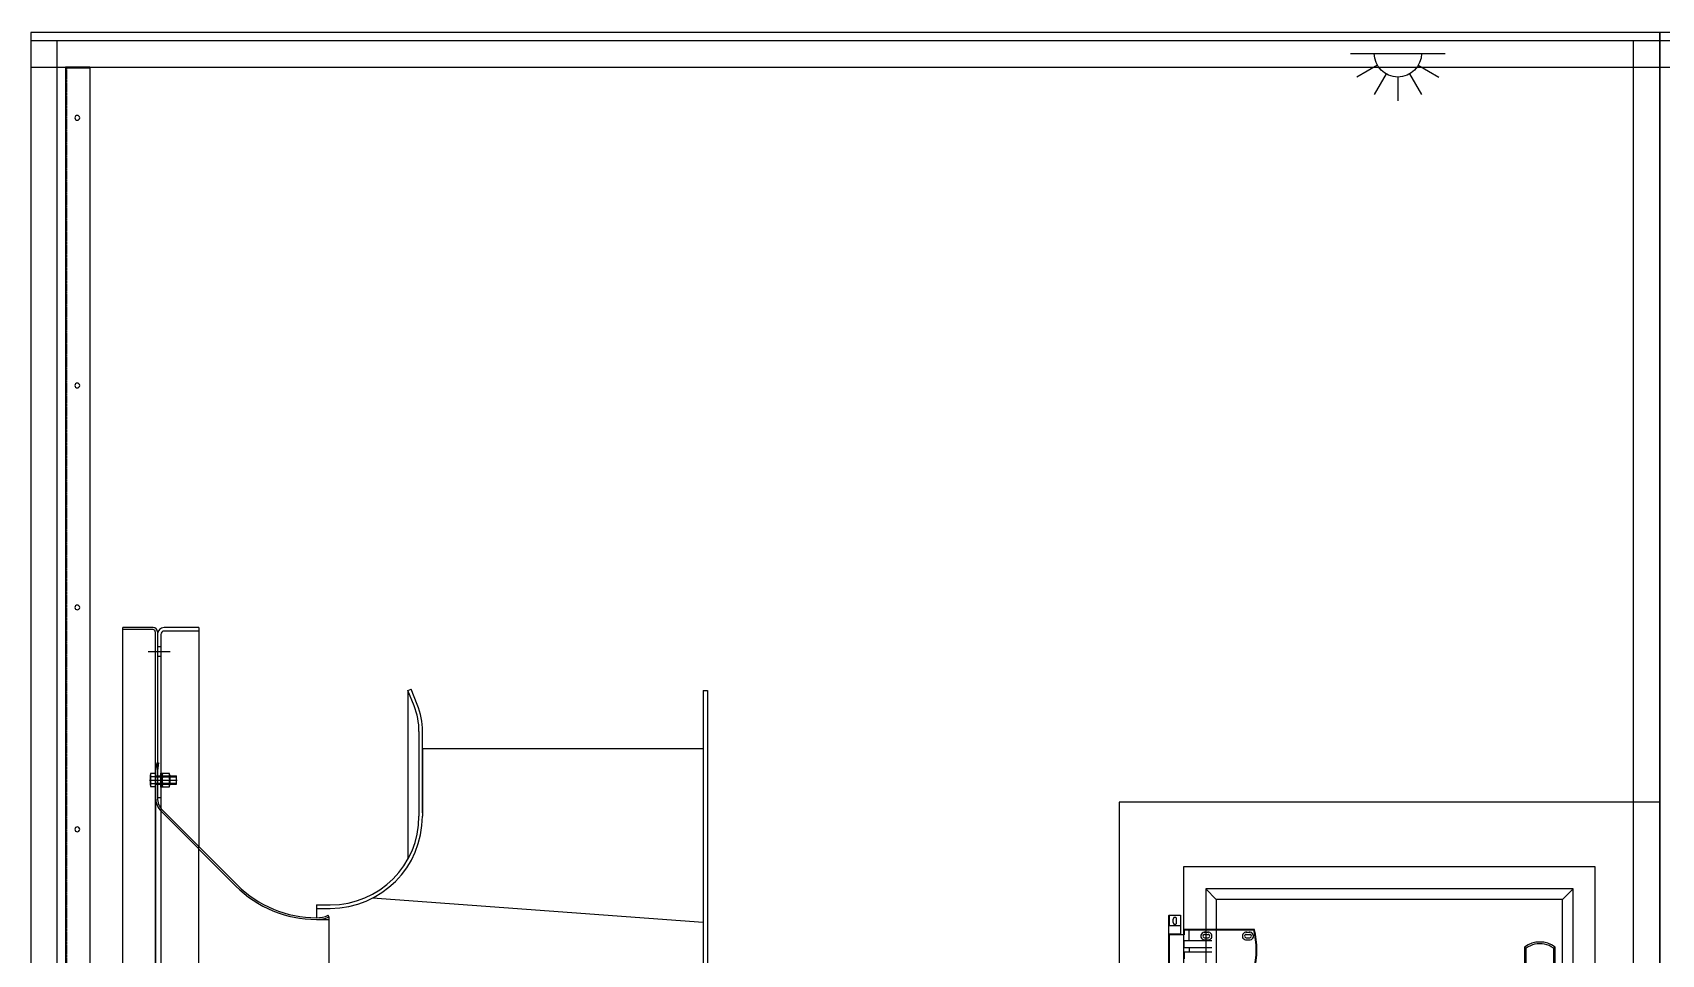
# Model space of a CAD drawing. Header units: millimetres. Extents: x -7952 to 23476, y -6324 to 15714.
# Drawn here: x 4240 to 6590, y 1543 to 2872 of the extents above; entities that cross this region are included whole.
import ezdxf

# ---------------------------------------------------------------- set-up
doc = ezdxf.new("R2010")
doc.units = ezdxf.units.MM
doc.linetypes.add('CENTER2', pattern=[28.575, 19.05, -3.175, 3.175, -3.175])
doc.linetypes.add('HIDDEN', pattern=[0.375, 0.25, -0.125])
for name, color, linetype in [('____', 7, 'Continuous'), ('CEN', 5, 'CENTER2'), ('Diffuser', 7, 'Continuous'), ('FanMotor', 7, 'Continuous'), ('McDoor', 7, 'Continuous'), ('McFrame', 7, 'Continuous')]:
    doc.layers.add(name, color=color, linetype=linetype)

# ---------------------------------------------------------------- blocks, each defined once
blk = doc.blocks.new('M500341001400315S-E-BN')
for p, q in [((44, 1964, 0), (0, 1964, 0)), ((0, 214, 0), (0, 1964, 0)), ((44, 1961, 0), (0, 1961, 0)), ((47, 1958, 0), (47, 220, 0)), ((50, 1958, 0), (50, 1954, 0)), ((50, 1954, 0), (50, 1718.2, 0)), ((55, 1954, 0), (55, 1703.4, 0)), ((110, 1964, 0), (60, 1964, 0)), ((110, 1959, 0), (60, 1959, 0)), ((110, 1964, 0), (110, 1959, 0)), ((110, 1959, 0), (110, 1648, 0)), ((68.3, 1929, 0), (36.7, 1929, 0)), ((55, 1936, 0), (50, 1936, 0)), ((55, 1922, 0), (50, 1922, 0)), ((411.5, 1873, 0), (416.1, 1874.9, 0)), ((420.4, 1851.1, 0), (411.5, 1873, 0)), ((411.5, 1873, 0), (411.5, 1630, 0)), ((425, 1852.9, 0), (416.1, 1874.9, 0)), ((837.5, 1873, 0), (837.5, 1214, 0)), ((837.5, 1873, 0), (843.5, 1873, 0)), ((843.5, 1873, 0), (843.5, 1214, 0)), ((427.5, 1814.3, 0), (427.5, 1692, 0)), ((432.5, 1696.6, 0), (432.5, 1814.3, 0)), ((837.5, 1789, 0), (432.5, 1789, 0)), ((432.5, 1789, 0), (432.5, 1692, 0)), ((49.1, 1769, 0), (47.5, 1757.8, 0)), ((49.1, 1769, 0), (51.6, 1769, 0)), ((51.6, 1769, 0), (50, 1757.5, 0)), ((38.5, 1744, 0), (62.2, 1744, 0)), ((39, 1744, 0), (78.5, 1744, 0)), ((40, 1736.6, 0), (40, 1751.4, 0)), ((40, 1744, 0), (40, 1744, 0)), ((40.7, 1753.9, 0), (47.5, 1753.9, 0)), ((40.7, 1749, 0), (47.5, 1749, 0)), ((40.7, 1739, 0), (47.5, 1739, 0)), ((47.5, 1757.8, 0), (47.5, 1089, 0)), ((47.5, 1734.1, 0), (47.5, 1753.9, 0)), ((47.5, 1750, 0), (77.5, 1750, 0)), ((47.5, 1748.5, 0), (77.5, 1748.5, 0)), ((47.5, 1739.5, 0), (77.5, 1739.5, 0)), ((50, 1757.8, 0), (50, 1718.2, 0)), ((54, 1744, 0), (58, 1744, 0)), ((55, 1750.5, 0), (55, 1754, 0)), ((55, 1754, 0), (57, 1754, 0)), ((55, 1750.5, 0), (57, 1750.5, 0)), ((55, 1737.5, 0), (55, 1750.5, 0)), ((55.6, 1750.5, 0), (57, 1751.9, 0)), ((56, 1744, 0), (68.8, 1744, 0)), ((57, 1754, 0), (57, 1750.5, 0)), ((57, 1751.5, 0), (57, 1736.5, 0)), ((57, 1750.5, 0), (57, 1737.5, 0)), ((57.7, 1754, 0), (67.1, 1754, 0)), ((67.1, 1749, 0), (57.7, 1749, 0)), ((67.8, 1751.5, 0), (67.8, 1736.5, 0)), ((77.5, 1738, 0), (77.5, 1750, 0)), ((47.5, 1734.1, 0), (40.7, 1734.1, 0)), ((47.5, 1738, 0), (77.5, 1738, 0)), ((50, 1719, 0), (55, 1719, 0)), ((55, 1734, 0), (55, 1737.5, 0)), ((55, 1737.5, 0), (57, 1737.5, 0)), ((57, 1734, 0), (55, 1734, 0)), ((56.9, 1734, 0), (57, 1734.1, 0)), ((57, 1737.5, 0), (57, 1734, 0)), ((67.1, 1739, 0), (57.7, 1739, 0)), ((67.1, 1734, 0), (57.7, 1734, 0)), ((55, 1703.4, 0), (55, 1089, 0)), ((55.4, 1699.1, 0), (163.4, 1591.1, 0)), ((57.2, 1700.9, 0), (165.1, 1592.9, 0)), ((110, 1089, 0), (110, 1648, 0)), ((279.5, 1564, 0), (279.5, 1545.5, 0)), ((279.5, 1564, 0), (299.5, 1564, 0)), ((279.5, 1559, 0), (299.5, 1559, 0)), ((837.5, 1538.5, 0), (360.5, 1573.8, 0)), ((279.6, 1543, 0), (297.5, 1543, 0)), ((297.5, 1546.7, 0), (296.5, 1549, 0)), ((297.5, 1546.7, 0), (297.5, 1089, 0))]:
    blk.add_line(p, q)
for centre, radius, start, end in [((44, 1958, 0), 6, 0, 90), ((44, 1958, 0), 3, 0, 90), ((60, 1954, 0), 10, 90, 180), ((60, 1954, 0), 5, 90, 180), ((329.5, 1814.3, 0), 98, 0, 22), ((329.5, 1814.3, 0), 103, 0, 22), ((44.8, 1751.4, 0), 4.76, 148.5942, 211.4058), ((58, 1744, 0), 18, 163.9966, 196.0034), ((44.8, 1736.6, 0), 4.76, 148.5942, 211.4058), ((61.8, 1751.5, 0), 4.77, 148.3126, 211.6874), ((75, 1744, 0), 18, 163.8475, 196.1525), ((63, 1751.5, 0), 4.77, 328.3126, 31.6874), ((49.8, 1744, 0), 18, 343.8475, 16.1525), ((74.5, 1718.2, 0), 27, 180, 225), ((74.5, 1718.2, 0), 24.5, 180, 225), ((61.8, 1736.5, 0), 4.77, 148.3126, 211.6874), ((63, 1736.5, 0), 4.77, 328.3126, 31.6874), ((299.5, 1692, 0), 133, 270, 0), ((299.5, 1692, 0), 128, 270, 0), ((279.6, 1707.5, 0), 164.5, 225, 270), ((279.6, 1707.5, 0), 162, 225, 270), ((279.6, 1588, 0), 42.5, 270, 293.3771), ((279.6, 1588, 0), 45, 270, 293.3771)]:
    blk.add_arc(centre, radius, start, end)
blk = doc.blocks.new('Diffuser22E')
at = {"linetype": 'ByBlock'}
for p, q in [((0, 2772, 0), (35, 2772, 0)), ((0, 2772, 0), (0, 0, 0)), ((0, 2770.5, 0), (35, 2770.5, 0)), ((35, 2772, 0), (35, 0, 0))]:
    blk.add_line(p, q, dxfattribs=at)
for centre in [(18, 2699, 0), (18, 2313, 0), (18, 1993, 0), (18, 1673, 0)]:
    blk.add_circle(centre, 3.5, dxfattribs=at)
at = {"layer": 'CEN', "linetype": 'HIDDEN'}
blk.add_line((33.5, 2770.5, 0), (33.5, 1.5, 0), dxfattribs=at)
blk = doc.blocks.new('MXE-B5 P P-Door_820_1750')
for p, q in [((780, 1750, 0), (0, 1750, 0)), ((0, 1750, 0), (0, 0, 0)), ((780, 0, 0), (780, 1750, 0)), ((125, 1625, 0), (140, 1610, 0)), ((655, 1625, 0), (125, 1625, 0)), ((125, 1625, 0), (125, 125, 0)), ((655, 1625, 0), (640, 1610, 0)), ((655, 125, 0), (655, 1625, 0)), ((640, 1610, 0), (140, 1610, 0)), ((140, 1610, 0), (140, 140, 0)), ((640, 140, 0), (640, 1610, 0)), ((585, 1540.9, 0), (585, 1484.9, 0)), ((587.4, 1486.1, 0), (587.4, 1539.7, 0)), ((626.6, 1539.7, 0), (626.6, 1486.1, 0)), ((629, 1484.9, 0), (629, 1540.9, 0))]:
    blk.add_line(p, q)
for radius, start, end in [(35.6, 51.8428, 128.1572), (33.2, 78.3893, 126.1713), (33.2, 53.8287, 102.95)]:
    blk.add_arc((607, 1512.9, 0), radius, start, end)
for points in [[(585, 1540.9, 0), (585.8, 1540.5, 0), (586.6, 1540.1, 0), (587.4, 1539.7, 0)], [(629, 1540.9, 0), (628.2, 1540.5, 0), (627.4, 1540.1, 0), (626.6, 1539.7, 0)]]:
    blk.add_open_spline(points, degree=3)
at = {"layer": 'McFrame', "color": 5}
for p, q in [((687, 1657, 0), (93, 1657, 0)), ((93, 1657, 0), (93, 93, 0)), ((687, 93, 0), (687, 1657, 0)), ((78, 1576.5, 0), (78, 1581.5, 0)), ((83, 1576.5, 0), (83, 1581.5, 0)), ((89, 1572, 0), (72, 1572, 0)), ((89, 1560, 0), (72, 1560, 0)), ((73, 1515, 0), (73, 1559, 0)), ((94, 1559, 0), (73, 1559, 0)), ((94, 1567, 0), (195, 1567, 0)), ((94, 1567, 0), (94, 1559, 0)), ((94, 1566, 0), (194.3, 1566, 0)), ((101, 1550, 0), (101, 1567, 0)), ((122.8, 1562.5, 0), (129.2, 1562.5, 0)), ((122.8, 1551.5, 0), (129.2, 1551.5, 0)), ((123.5, 1559.5, 0), (128.5, 1559.5, 0)), ((123.5, 1554.5, 0), (128.5, 1554.5, 0)), ((182.8, 1562.5, 0), (189.2, 1562.5, 0)), ((182.8, 1551.5, 0), (189.2, 1551.5, 0)), ((183.5, 1559.5, 0), (188.5, 1559.5, 0)), ((183.5, 1554.5, 0), (188.5, 1554.5, 0)), ((134, 1550, 0), (94, 1550, 0)), ((94, 1540, 0), (94, 1550, 0)), ((134, 1540, 0), (94, 1540, 0)), ((134, 1534, 0), (94, 1534, 0)), ((94, 1534, 0), (94, 1524, 0)), ((101, 1540, 0), (101, 1534, 0))]:
    blk.add_line(p, q, dxfattribs=at)
at = {"layer": 'McFrame', "color": 5, "extrusion": (-1.22461e-16, 0, -1)}
for p, q in [((72.5, 1586.5, 0), (72, 1586.5, 0)), ((72, 1487.5, 0), (72, 1586.5, 0)), ((72.5, 1586.5, 0), (72.5, 1587, 0)), ((72.5, 1587, 0), (88.5, 1587, 0)), ((72.5, 1586.5, 0), (72.5, 1572, 0)), ((88.5, 1586.5, 0), (72.5, 1586.5, 0)), ((72.5, 1560, 0), (72.5, 1514, 0))]:
    blk.add_line(p, q, dxfattribs=at)
at = {"layer": 'McFrame', "color": 5, "extrusion": (1.22461e-16, 0, -1)}
for p, q in [((88.5, 1586.5, 0), (88.5, 1587, 0)), ((88.5, 1586.5, 0), (89, 1586.5, 0)), ((88.5, 1586.5, 0), (88.5, 1572, 0)), ((89, 1559, 0), (89, 1586.5, 0)), ((88.5, 1560, 0), (88.5, 1559, 0))]:
    blk.add_line(p, q, dxfattribs=at)
at = {"layer": 'McFrame', "color": 5, "extrusion": (-1.22461e-16, 0, -1)}
blk.add_arc((-72.5, 1586.5, 0), 0.5, 0, 90, dxfattribs=at)
at = {"layer": 'McFrame', "color": 5}
for centre, radius, start, end in [((80.5, 1581.5, 0), 2.5, 359.9853, 179.9927), ((80.5, 1576.5, 0), 2.5, 179.9853, 0), ((71.2, 1558.7, 0), 1.78, 8.2743, 44.8557), ((89.8, 1558.7, 0), 1.78, 135.1443, 171.7257), ((123.5, 1557, 0), 5.54, 82.9573, 277.0427), ((123.5, 1557, 0), 2.5, 89.9853, 270), ((128.5, 1557, 0), 5.54, 262.9573, 97.0427), ((128.5, 1557, 0), 2.5, 269.9853, 89.9927), ((183.5, 1557, 0), 5.54, 82.9573, 277.0427), ((183.5, 1557, 0), 2.5, 89.9853, 270), ((188.5, 1557, 0), 5.54, 262.9573, 97.0427), ((188.5, 1557, 0), 2.5, 269.9853, 89.9927), ((83.5, 1537, 0), 114.5, 345.3286, 14.6714), ((84.5, 1537, 0), 114.5, 344.8107, 15.1893)]:
    blk.add_arc(centre, radius, start, end, dxfattribs=at)
at = {"layer": 'McFrame', "color": 5, "extrusion": (1.22461e-16, 0, -1)}
blk.add_arc((-88.5, 1586.5, 0), 0.5, 90, 180, dxfattribs=at)
blk = doc.blocks.new('A$C41DE083D')
at = {"linetype": 'Continuous'}
for p, q in [((51.1, 29.5), (34.1, 59.1)), ((68.2, 34.1), (68.2, 68.2)), ((85.2, 29.5), (102.3, 59.1)), ((38.7, 17), (9.1, 34.1)), ((97.7, 17), (127.2, 34.1)), ((0, 0), (136.4, 0))]:
    blk.add_line(p, q, dxfattribs=at)
blk.add_arc((68.2, 0), 34.1, 0, 180, dxfattribs=at)
blk = doc.blocks.new('InspectLamp')
at = {"layer": '____', "xscale": -1, "rotation": 180}
blk.add_blockref('A$C41DE083D', (-68.2, 0), dxfattribs=at)

msp = doc.modelspace()

# ---------------------------------------------------------------- linework, layer by layer
at = {"layer": 'McFrame', "color": 5}
for p, q in [((4275, 12), (4275, 2860)), ((6549, 12), (6549, 2860)), ((4237, 2822), (6587, 2822)), ((6587, 2822), (8262, 2822))]:
    msp.add_line(p, q, dxfattribs=at)
at = {"layer": 'McFrame'}
for points in [[(4237, 0), (6587, 0), (6587, 2872), (4237, 2872)], [(6587, 0), (8262, 0), (8262, 2872), (6587, 2872)], [(4237, 12), (6587, 12), (6587, 2860), (4237, 2860)], [(6587, 12), (8262, 12), (8262, 2860), (6587, 2860)]]:
    msp.add_lwpolyline(points, close=True, dxfattribs=at)

# ---------------------------------------------------------------- block references
at = {"layer": 'Diffuser', "extrusion": (1.22461e-16, 0, -1)}
msp.add_blockref('Diffuser22E', (-4322, 50), dxfattribs=at)
at = {"layer": 'FanMotor'}
msp.add_blockref('M500341001400315S-E-BN', (4369.5, 50), dxfattribs=at)
at = {"layer": 'McDoor'}
for name, p in [('InspectLamp', (6209.25, 2842)), ('MXE-B5 P P-Door_820_1750', (5807, 12))]:
    msp.add_blockref(name, p, dxfattribs=at)

doc.saveas('drawing.dxf')
